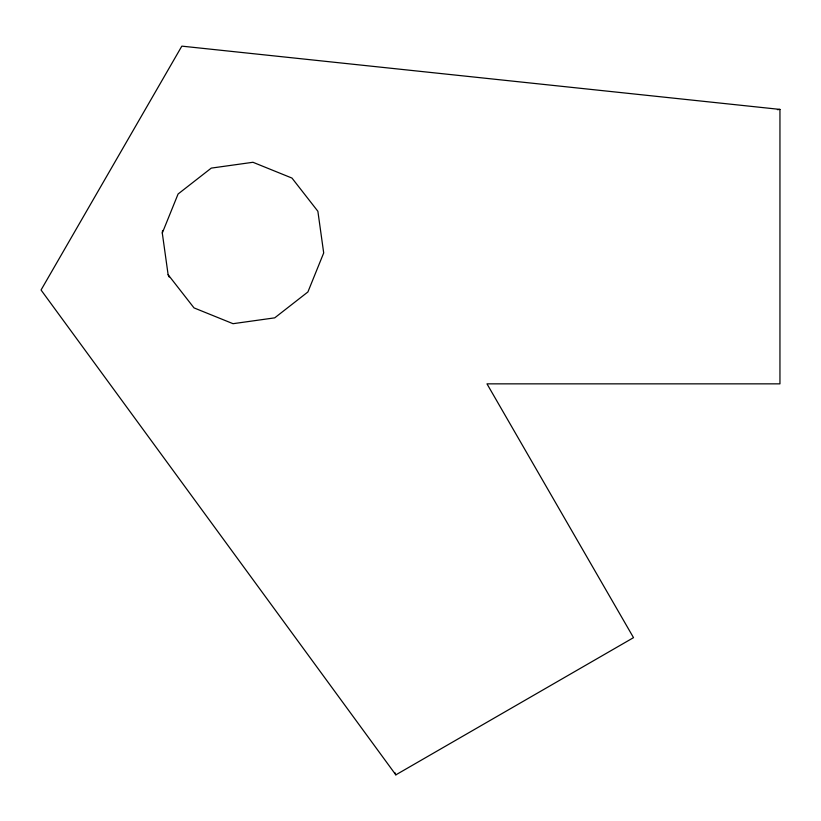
<?xml version="1.0" encoding="UTF-8"?>
<svg xmlns="http://www.w3.org/2000/svg" width="821" height="821" viewBox="0 0 821 821"><rect width="100%" height="100%" fill="white"/><g stroke="black" fill="none" stroke-linecap="round" stroke-linejoin="round"><path stroke-width="1.23" d="M169.188 277.036L168.12 274.707L162.291 233.02L162.558 230.475M162.291 233.02L178.085 194.002L211.274 168.11L252.96 162.281L291.978 178.075L317.871 211.264L323.7 252.95L307.906 291.958L274.717 317.85L233.031 323.69L194.013 307.896L168.12 274.707M395.835 774.86L633.514 637.65L486.976 383.848L779.95 383.848L779.95 109.409L181.831 46.14L41.05 290.008L395.835 774.86L394.778 772.53M777.395 109.665L779.95 109.409"/></g></svg>
